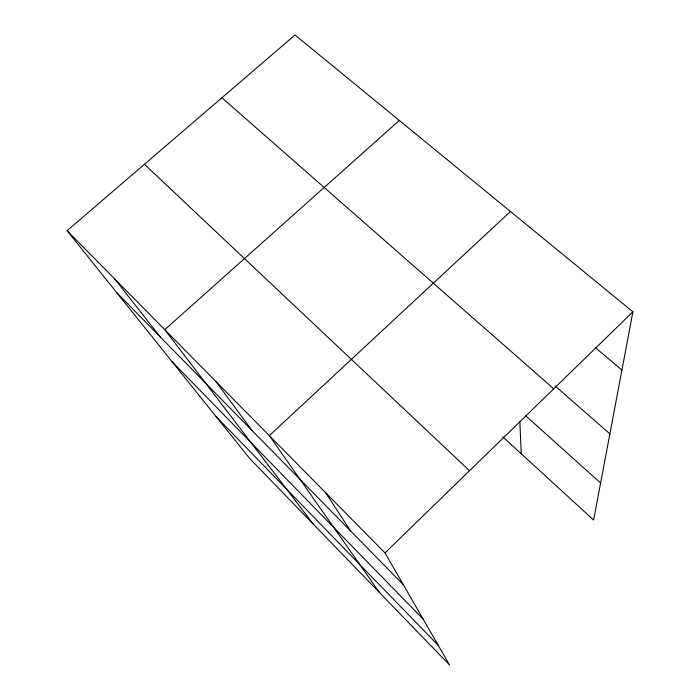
<?xml version="1.0" encoding="UTF-8"?>
<svg xmlns="http://www.w3.org/2000/svg" width="700" height="700" viewBox="0 0 700 700"><rect width="100%" height="100%" fill="white"/><g stroke="black" fill="none" stroke-linecap="round" stroke-linejoin="round"><path stroke-width="1.05" d="M67.095 230.694L385.017 552.904L449.584 665L249.322 458.071L67.095 230.694L295.006 35L632.905 311.815L593.626 520.03L502.74 436.817M385.017 552.904L632.905 311.815M510.466 211.505L269.325 435.654L379.496 592.576M399.306 120.444L164.78 329.691L313.469 524.352M595.446 347.655L621.924 370.055M555.091 385.91L609.884 433.869M221.9 97.772L553.744 388.806M525.709 415.756L600.609 483.026M144.436 164.281L469.508 470.733M116.594 292.46L403.34 584.71M172.13 361.751L423.185 619.168M215.854 416.308L438.305 645.409M114.756 278.994L160.204 336.901M215.766 381.36L251.886 430.351M325.675 492.756L350.543 530.906M519.829 421.531L521.264 453.775"/></g></svg>
